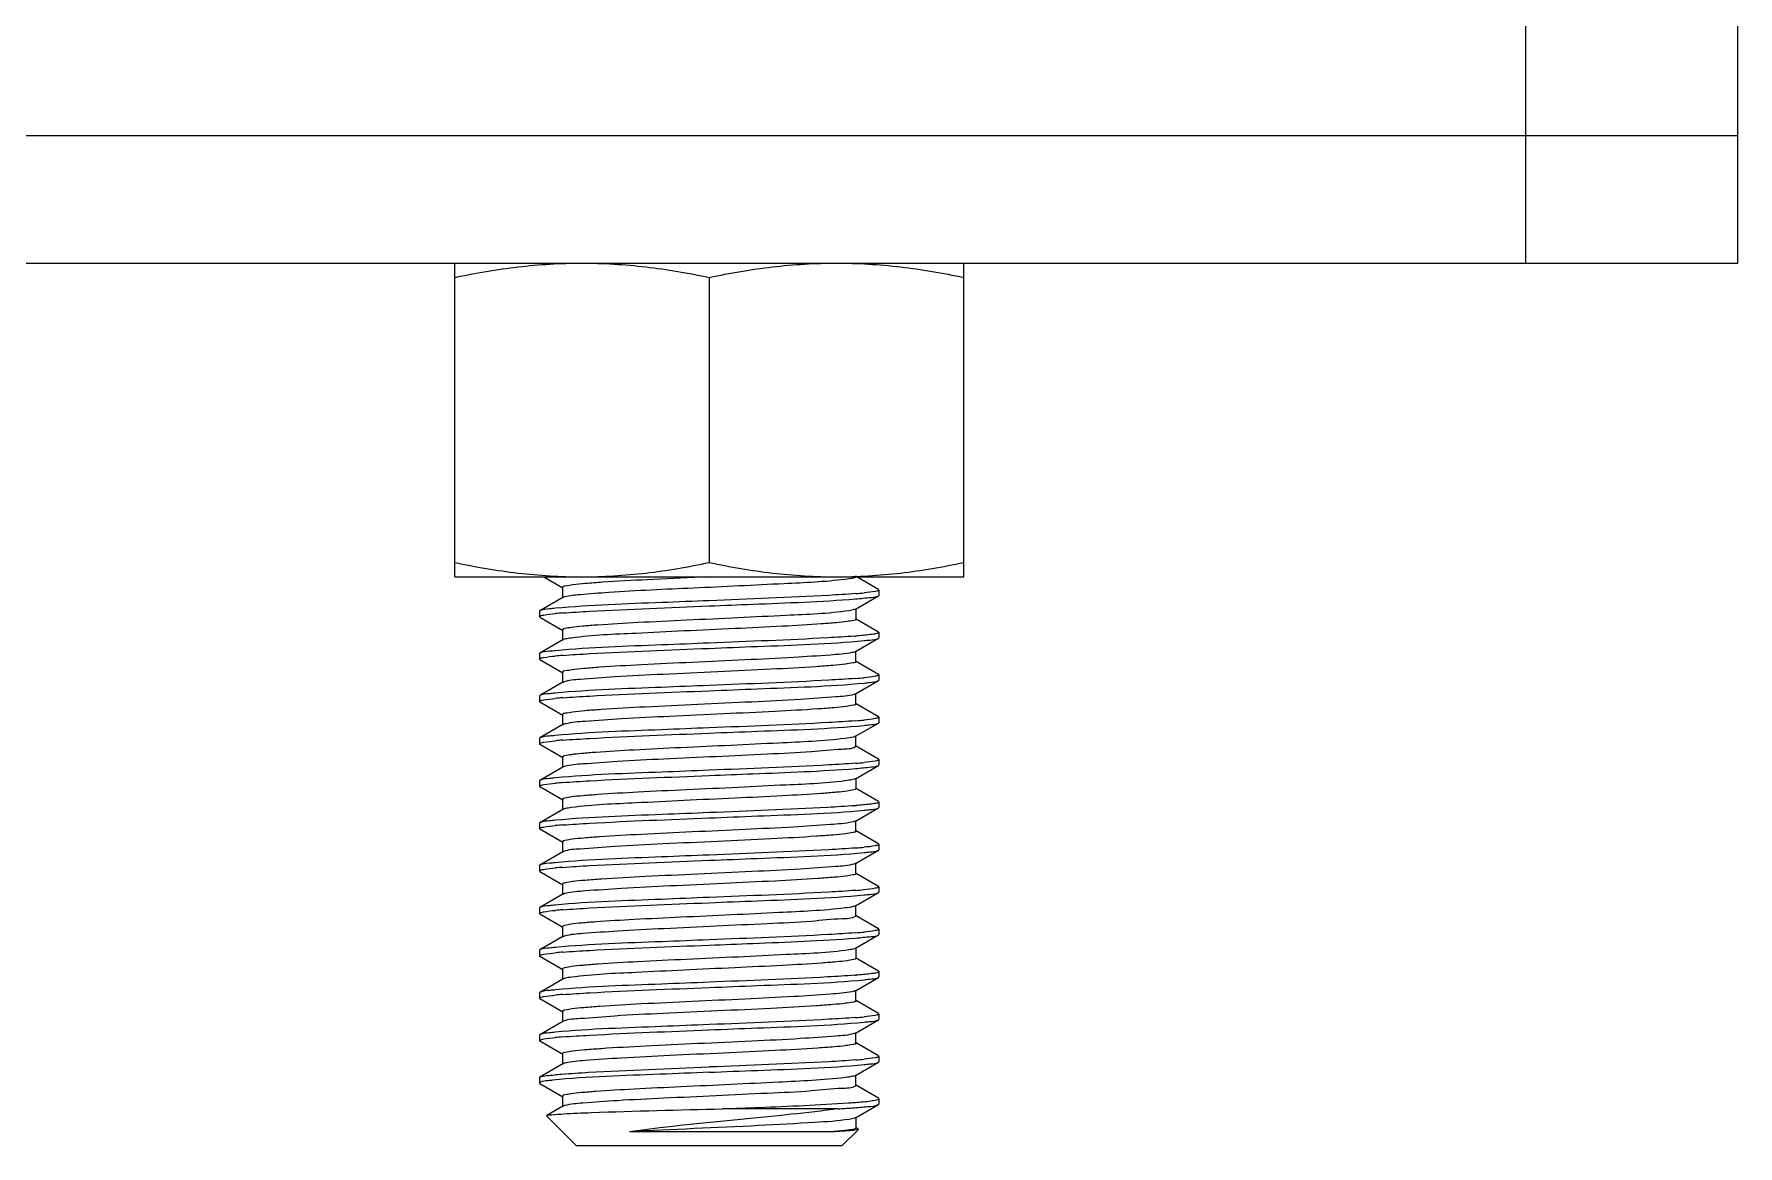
# Model space of a CAD drawing. Extents: x 27938 to 650306, y -92720 to 1524912.
# Drawn here: x 297422 to 298136, y 828949 to 829416 of the extents above; entities that cross this region are included whole.
import ezdxf

# ---------------------------------------------------------------- set-up
doc = ezdxf.new("R2010")
doc.units = 0
doc.header["$LTSCALE"] = 1000
doc.header["$MEASUREMENT"] = 0

msp = doc.modelspace()

# ---------------------------------------------------------------- linework, layer by layer
at = {"linetype": 'Continuous'}
for p, q in [((298047.48, 829319.6), (298047.48, 829426.37)), ((298136.45, 829319.6), (298136.45, 829426.37)), ((298136.45, 829372.98), (297409.87, 829372.98)), ((297409.87, 829319.6), (298136.45, 829319.6)), ((297598.16, 829187.91), (297598.16, 829319.6)), ((297811.7, 829187.91), (297811.7, 829319.6)), ((297704.93, 829313.58), (297704.93, 829193.92)), ((297598.16, 829187.91), (297811.7, 829187.91)), ((297635.56, 829187.88), (297643.57, 829183.24)), ((297704.93, 829187.91), (297701.35, 829187.75)), ((297775.94, 829182.55), (297766.28, 829188.14)), ((297643.38, 829183.46), (297643.38, 829179.02)), ((297775.94, 829182.55), (297776.11, 829182.35)), ((297775.94, 829179.93), (297776.11, 829180.13)), ((297776.11, 829182.35), (297776.11, 829180.13)), ((297633.92, 829173.65), (297633.75, 829173.45)), ((297633.75, 829173.45), (297633.75, 829171.23)), ((297643.57, 829179.24), (297633.92, 829173.65)), ((297766.28, 829174.34), (297775.94, 829179.93)), ((297766.47, 829174.57), (297766.47, 829170.12)), ((297633.92, 829171.04), (297633.75, 829171.23)), ((297633.92, 829171.04), (297643.57, 829165.44)), ((297775.94, 829164.75), (297766.28, 829170.34)), ((297643.57, 829161.45), (297633.92, 829155.85)), ((297643.38, 829165.67), (297643.38, 829161.22)), ((297766.28, 829156.55), (297775.94, 829162.14)), ((297775.94, 829164.75), (297776.11, 829164.56)), ((297775.94, 829162.14), (297776.11, 829162.33)), ((297776.11, 829164.56), (297776.11, 829162.33)), ((297633.92, 829155.85), (297633.75, 829155.66)), ((297633.75, 829155.66), (297633.75, 829153.44)), ((297633.92, 829153.24), (297633.75, 829153.43)), ((297633.92, 829153.24), (297643.57, 829147.65)), ((297775.94, 829146.96), (297766.28, 829152.55)), ((297766.47, 829152.32), (297766.47, 829156.77)), ((297643.38, 829147.87), (297643.38, 829143.43)), ((297766.28, 829138.75), (297775.94, 829144.34)), ((297775.94, 829146.96), (297776.11, 829146.76)), ((297775.94, 829144.34), (297776.11, 829144.54)), ((297776.11, 829146.76), (297776.11, 829144.54)), ((297633.92, 829138.06), (297633.75, 829137.86)), ((297633.75, 829137.86), (297633.75, 829135.64)), ((297643.57, 829143.65), (297633.92, 829138.06)), ((297643.79, 829143.75), (297643.57, 829143.65)), ((297766.47, 829134.53), (297766.47, 829138.98)), ((297633.92, 829135.45), (297633.75, 829135.64)), ((297633.92, 829135.45), (297643.57, 829129.85)), ((297643.38, 829130.08), (297643.38, 829125.63)), ((297775.94, 829129.16), (297766.28, 829134.75)), ((297643.57, 829125.86), (297633.92, 829120.26)), ((297766.28, 829120.96), (297775.94, 829126.55)), ((297775.94, 829129.16), (297776.11, 829128.97)), ((297775.94, 829126.55), (297776.11, 829126.74)), ((297776.11, 829128.97), (297776.11, 829126.74)), ((297633.92, 829120.26), (297633.75, 829120.07)), ((297633.75, 829120.07), (297633.75, 829117.85)), ((297633.92, 829117.65), (297633.75, 829117.84)), ((297633.92, 829117.65), (297643.57, 829112.06)), ((297766.28, 829120.96), (297766.01, 829120.83)), ((297775.94, 829111.37), (297766.28, 829116.96)), ((297766.47, 829116.73), (297766.47, 829121.18)), ((297643.38, 829112.28), (297643.38, 829107.84)), ((297766.28, 829103.16), (297775.94, 829108.75)), ((297775.94, 829111.37), (297776.11, 829111.17)), ((297775.94, 829108.75), (297776.11, 829108.95)), ((297776.11, 829111.17), (297776.11, 829108.95)), ((297633.92, 829102.47), (297633.75, 829102.27)), ((297633.75, 829102.27), (297633.75, 829100.05)), ((297643.57, 829108.06), (297633.92, 829102.47)), ((297766.47, 829103.39), (297766.47, 829098.94)), ((297633.92, 829099.86), (297633.75, 829100.05)), ((297633.92, 829099.86), (297643.57, 829094.26)), ((297643.38, 829094.49), (297643.38, 829090.04)), ((297775.94, 829093.57), (297766.28, 829099.16)), ((297643.57, 829090.27), (297633.92, 829084.67)), ((297766.28, 829085.37), (297775.94, 829090.96)), ((297775.94, 829093.57), (297776.11, 829093.38)), ((297775.94, 829090.96), (297776.11, 829091.15)), ((297776.11, 829093.38), (297776.11, 829091.15)), ((297633.92, 829084.67), (297633.75, 829084.48)), ((297633.75, 829084.48), (297633.75, 829082.26)), ((297633.92, 829082.06), (297633.75, 829082.25)), ((297633.92, 829082.06), (297643.57, 829076.47)), ((297775.94, 829075.78), (297766.28, 829081.37)), ((297766.47, 829081.14), (297766.47, 829085.59)), ((297643.38, 829076.69), (297643.38, 829072.25)), ((297766.28, 829067.57), (297775.94, 829073.16)), ((297775.94, 829075.78), (297776.11, 829075.58)), ((297775.94, 829073.16), (297776.11, 829073.36)), ((297776.11, 829075.58), (297776.11, 829073.36)), ((297633.92, 829066.88), (297633.75, 829066.68)), ((297633.75, 829066.68), (297633.75, 829064.46)), ((297643.57, 829072.47), (297633.92, 829066.88)), ((297643.79, 829072.58), (297643.57, 829072.47)), ((297766.47, 829063.35), (297766.47, 829067.8)), ((297633.92, 829064.27), (297633.75, 829064.46)), ((297633.92, 829064.27), (297643.57, 829058.67)), ((297643.38, 829058.9), (297643.38, 829054.45)), ((297775.94, 829057.98), (297766.28, 829063.57)), ((297643.57, 829054.68), (297633.92, 829049.08)), ((297766.28, 829049.78), (297775.94, 829055.37)), ((297775.94, 829057.98), (297776.11, 829057.79)), ((297775.94, 829055.37), (297776.11, 829055.56)), ((297776.11, 829057.79), (297776.11, 829055.56)), ((297633.92, 829049.08), (297633.75, 829048.89)), ((297633.75, 829048.89), (297633.75, 829046.67)), ((297633.92, 829046.47), (297633.75, 829046.66)), ((297633.92, 829046.47), (297643.57, 829040.88)), ((297766.28, 829049.78), (297766.01, 829049.65)), ((297775.94, 829040.19), (297766.28, 829045.78)), ((297766.47, 829045.55), (297766.47, 829050)), ((297643.38, 829041.1), (297643.38, 829036.66)), ((297766.28, 829031.98), (297775.94, 829037.57)), ((297775.94, 829040.19), (297776.11, 829039.99)), ((297775.94, 829037.57), (297776.11, 829037.77)), ((297776.11, 829039.99), (297776.11, 829037.77)), ((297633.92, 829031.29), (297633.75, 829031.09)), ((297633.75, 829031.09), (297633.75, 829028.87)), ((297643.57, 829036.88), (297633.92, 829031.29)), ((297766.47, 829032.21), (297766.47, 829027.76)), ((297633.92, 829028.68), (297633.75, 829028.87)), ((297633.92, 829028.68), (297643.57, 829023.08)), ((297643.38, 829023.31), (297643.38, 829018.86)), ((297775.94, 829022.39), (297766.28, 829027.98)), ((297643.57, 829019.09), (297633.92, 829013.49)), ((297766.28, 829014.19), (297775.94, 829019.78)), ((297775.94, 829022.39), (297776.11, 829022.2)), ((297775.94, 829019.78), (297776.11, 829019.97)), ((297776.11, 829022.2), (297776.11, 829019.97)), ((297633.92, 829013.49), (297633.75, 829013.3)), ((297633.75, 829013.3), (297633.75, 829011.08)), ((297633.92, 829010.88), (297633.75, 829011.07)), ((297633.92, 829010.88), (297643.57, 829005.29)), ((297775.94, 829004.6), (297766.28, 829010.19)), ((297766.47, 829009.96), (297766.47, 829014.41)), ((297643.38, 829005.51), (297643.38, 829001.07)), ((297643.79, 829001.4), (297643.57, 829001.29)), ((297766.28, 828996.39), (297775.94, 829001.98)), ((297775.94, 829004.6), (297776.11, 829004.4)), ((297775.94, 829001.98), (297776.11, 829002.18)), ((297776.11, 829004.4), (297776.11, 829002.18)), ((297633.92, 828995.7), (297633.75, 828995.5)), ((297633.75, 828995.5), (297633.75, 828993.28)), ((297643.57, 829001.29), (297633.92, 828995.7)), ((297766.47, 828992.17), (297766.47, 828996.62)), ((297633.92, 828993.09), (297633.75, 828993.28)), ((297633.92, 828993.09), (297643.57, 828987.49)), ((297643.38, 828987.72), (297643.38, 828983.27)), ((297775.94, 828986.8), (297766.28, 828992.39)), ((297643.57, 828983.5), (297633.92, 828977.9)), ((297766.28, 828978.6), (297775.94, 828984.19)), ((297775.94, 828986.8), (297776.11, 828986.61)), ((297775.94, 828984.19), (297776.11, 828984.38)), ((297776.11, 828986.61), (297776.11, 828984.38)), ((297633.75, 828977.71), (297633.92, 828977.9)), ((297633.75, 828977.71), (297633.75, 828975.49)), ((297633.75, 828975.49), (297633.92, 828975.29)), ((297633.92, 828975.29), (297643.57, 828969.7)), ((297766.28, 828978.6), (297766.01, 828978.47)), ((297775.94, 828969.01), (297766.28, 828974.6)), ((297766.47, 828974.37), (297766.47, 828978.82)), ((297643.57, 828965.7), (297636.75, 828961.75)), ((297643.38, 828969.92), (297643.38, 828965.48)), ((297766.28, 828960.8), (297775.94, 828966.39)), ((297776.11, 828968.81), (297775.94, 828969.01)), ((297775.94, 828966.39), (297776.11, 828966.59)), ((297776.11, 828968.81), (297776.11, 828966.59)), ((297636.71, 828961.62), (297636.75, 828961.75)), ((297649.32, 828949.02), (297636.71, 828961.62)), ((297759.05, 828964.59), (297710.51, 828964.59)), ((297766.47, 828961.03), (297766.47, 828956.58)), ((297756.63, 828954.95), (297671.54, 828954.95)), ((297760.54, 828949.02), (297767.5, 828955.98)), ((297767.45, 828956.12), (297766.28, 828956.8)), ((297767.45, 828956.12), (297767.5, 828955.98)), ((297760.54, 828949.02), (297649.32, 828949.02))]:
    msp.add_line(p, q, dxfattribs=at)
for centre, radius, start, end in [((297751.54, 829371.62), 191.34, 274.44401, 275.50896), ((297646.05, 829172.94), 6.79, 105.09314, 106.14114), ((297659.36, 828969.49), 203.86, 94.45812, 95.31469), ((297744.99, 829434.39), 272.18, 274.42341, 274.54966), ((297659.12, 828954.57), 200.98, 94.45697, 95.35574), ((297751.52, 829336.27), 191.58, 274.44141, 275.50783), ((297659.09, 828937.11), 200.64, 94.45612, 95.36224), ((297751.44, 829319.47), 192.58, 274.44667, 275.48819), ((297659.26, 828917.25), 202.71, 94.45704, 95.331), ((297751.54, 829300.44), 191.34, 274.44401, 275.50896), ((297659.36, 828898.31), 203.86, 94.45812, 95.31469), ((297646.05, 829101.77), 6.79, 105.09314, 106.14114), ((297744.99, 829363.21), 272.18, 274.42341, 274.54966), ((297659.12, 828883.39), 200.98, 94.45697, 95.35574), ((297751.52, 829265.09), 191.58, 274.44141, 275.50783), ((297659.09, 828865.93), 200.64, 94.45612, 95.36224), ((297751.44, 829248.29), 192.58, 274.44667, 275.48819), ((297659.26, 828846.07), 202.71, 94.45704, 95.331), ((297646.05, 829030.59), 6.79, 105.09314, 106.14114), ((297751.54, 829229.26), 191.34, 274.44401, 275.50896), ((297659.36, 828827.13), 203.86, 94.45812, 95.31469), ((297744.99, 829292.03), 272.18, 274.42341, 274.54966), ((297659.12, 828812.21), 200.98, 94.45697, 95.35574), ((297751.52, 829193.91), 191.58, 274.44141, 275.50783), ((297659.09, 828794.75), 200.64, 94.45612, 95.36224), ((297751.44, 829177.11), 192.58, 274.44667, 275.48819), ((297646.05, 828959.41), 6.79, 105.09314, 106.14114)]:
    msp.add_arc(centre, radius, start, end, dxfattribs=at)
for points, knots in [([(297598.16, 829313.58), (297606.94, 829315.43), (297624.64, 829318.47), (297642.59, 829319.6), (297651.54, 829319.6)], [0, 0, 0, 0, 0.500766, 1, 1, 1, 1]), ([(297651.54, 829319.6), (297660.49, 829319.6), (297678.44, 829318.47), (297696.14, 829315.43), (297704.93, 829313.58)], [0, 0, 0, 0, 0.499234, 1, 1, 1, 1]), ([(297704.93, 829313.58), (297713.71, 829315.43), (297731.41, 829318.47), (297749.36, 829319.6), (297758.31, 829319.6)], [0, 0, 0, 0, 0.500766, 1, 1, 1, 1]), ([(297758.31, 829319.6), (297767.26, 829319.6), (297785.21, 829318.47), (297802.91, 829315.43), (297811.7, 829313.58)], [0, 0, 0, 0, 0.499234, 1, 1, 1, 1]), ([(297598.16, 829193.92), (297606.94, 829192.08), (297624.64, 829189.04), (297642.59, 829187.91), (297651.54, 829187.91)], [0, 0, 0, 0, 0.500766, 1, 1, 1, 1]), ([(297701.35, 829187.75), (297693.87, 829187.4), (297680.18, 829186.75), (297663.94, 829185.92), (297653.73, 829185.12), (297648.16, 829184.7), (297645.54, 829184.1), (297643.38, 829183.87), (297643.38, 829183.46)], [0, 0, 0, 0, 0.385608, 0.708188, 0.831159, 0.922444, 0.979031, 1, 1, 1, 1]), ([(297651.54, 829187.91), (297660.49, 829187.91), (297678.44, 829189.04), (297696.14, 829192.08), (297704.93, 829193.92)], [0, 0, 0, 0, 0.499234, 1, 1, 1, 1]), ([(297704.93, 829193.92), (297713.71, 829192.08), (297731.41, 829189.04), (297749.36, 829187.91), (297758.31, 829187.91)], [0, 0, 0, 0, 0.500766, 1, 1, 1, 1]), ([(297758.31, 829187.91), (297767.26, 829187.91), (297785.21, 829189.04), (297802.91, 829192.08), (297811.7, 829193.92)], [0, 0, 0, 0, 0.499234, 1, 1, 1, 1]), ([(297766.29, 829187.69), (297766.12, 829187.59), (297764.68, 829187.13), (297763.19, 829186.97), (297761.9, 829186.81)], [0, 0, 0, 0, 0.133087, 1, 1, 1, 1]), ([(297766.47, 829187.91), (297766.47, 829187.87), (297766.42, 829187.78), (297766.34, 829187.72), (297766.29, 829187.69)], [0, 0, 0, 0, 0.402304, 1, 1, 1, 1]), ([(297761.9, 829186.81), (297753.45, 829185.79), (297732.2, 829184.81), (297699.19, 829183.14), (297670.56, 829181.98), (297652.62, 829180.56), (297646.38, 829180.07), (297644.28, 829179.5)], [0, 0, 0, 0, 0.21664, 0.540669, 0.842029, 0.944627, 1, 1, 1, 1]), ([(297766.37, 829180.85), (297762.6, 829180.56), (297742.13, 829179.32), (297721.64, 829178.57), (297704.93, 829177.9)], [0, 0, 0, 0, 0.184436, 1, 1, 1, 1]), ([(297775.47, 829181.97), (297775.18, 829181.89), (297773.35, 829181.5), (297771.48, 829181.31), (297769.91, 829181.16)], [0, 0, 0, 0, 0.157623, 1, 1, 1, 1]), ([(297776.11, 829182.35), (297776.11, 829182.27), (297775.86, 829182.08), (297775.63, 829182.02), (297775.47, 829181.97)], [0, 0, 0, 0, 0.324871, 1, 1, 1, 1]), ([(297640.43, 829174.69), (297639.6, 829174.61), (297637.45, 829174.31), (297635.1, 829174.33), (297633.92, 829173.65)], [0, 0, 0, 0, 0.37952, 1, 1, 1, 1]), ([(297704.93, 829177.9), (297698.29, 829177.64), (297676.79, 829176.72), (297655.25, 829176.09), (297640.43, 829174.69)], [0, 0, 0, 0, 0.308576, 1, 1, 1, 1]), ([(297763.54, 829173.69), (297754.84, 829172.38), (297739.28, 829171.86), (297716.59, 829170.62), (297695.8, 829169.72), (297676.2, 829168.76), (297661.57, 829167.97), (297652.48, 829167.23), (297647.58, 829166.81), (297645.26, 829166.29), (297643.38, 829166.03), (297643.38, 829165.67)], [0, 0, 0, 0, 0.218787, 0.386207, 0.566108, 0.736243, 0.875583, 0.928118, 0.966979, 0.991, 1, 1, 1, 1]), ([(297643.51, 829172.73), (297647.28, 829173.03), (297667.74, 829174.27), (297688.23, 829175.01), (297704.93, 829175.68)], [0, 0, 0, 0, 0.184575, 1, 1, 1, 1]), ([(297644.16, 829179.47), (297644.05, 829179.43), (297643.85, 829179.37), (297643.65, 829179.29), (297643.57, 829179.24)], [0, 0, 0, 0, 0.572041, 1, 1, 1, 1]), ([(297704.93, 829175.68), (297711.02, 829175.92), (297731.47, 829176.77), (297751.94, 829177.5), (297766.27, 829178.62)], [0, 0, 0, 0, 0.297863, 1, 1, 1, 1]), ([(297766.28, 829174.34), (297766.16, 829174.27), (297765.27, 829173.94), (297764.33, 829173.81), (297763.54, 829173.69)], [0, 0, 0, 0, 0.147905, 1, 1, 1, 1]), ([(297766.27, 829178.62), (297768.49, 829178.8), (297771.64, 829179.23), (297775.04, 829179.42), (297775.94, 829179.93)], [0, 0, 0, 0, 0.683734, 1, 1, 1, 1]), ([(297633.75, 829171.23), (297633.75, 829171.33), (297634.09, 829171.54), (297634.36, 829171.61), (297634.57, 829171.66)], [0, 0, 0, 0, 0.313847, 1, 1, 1, 1]), ([(297634.57, 829171.66), (297634.88, 829171.74), (297636.84, 829172.13), (297638.82, 829172.32), (297640.48, 829172.47)], [0, 0, 0, 0, 0.163234, 1, 1, 1, 1]), ([(297766.47, 829170.12), (297766.47, 829169.76), (297764.65, 829169.5), (297762.38, 829168.99), (297757.61, 829168.58), (297748.75, 829167.85), (297734.43, 829167.07), (297715.2, 829166.13), (297694.66, 829165.23), (297671.83, 829164.02), (297656.05, 829163.42), (297647.09, 829162.21)], [0, 0, 0, 0, 0.00884, 0.032379, 0.070466, 0.122006, 0.258971, 0.426878, 0.605536, 0.773444, 1, 1, 1, 1]), ([(297704.93, 829160.11), (297698.3, 829159.84), (297676.81, 829158.93), (297655.29, 829158.29), (297640.48, 829156.9)], [0, 0, 0, 0, 0.308379, 1, 1, 1, 1]), ([(297647.09, 829162.21), (297646.66, 829162.15), (297645.49, 829161.95), (297644.24, 829161.83), (297643.57, 829161.45)], [0, 0, 0, 0, 0.360643, 1, 1, 1, 1]), ([(297765.98, 829163.03), (297762.2, 829162.74), (297741.86, 829161.51), (297721.5, 829160.77), (297704.93, 829160.11)], [0, 0, 0, 0, 0.18595, 1, 1, 1, 1]), ([(297704.93, 829157.88), (297711.66, 829158.15), (297733.32, 829159.08), (297755.03, 829159.69), (297769.91, 829161.14)], [0, 0, 0, 0, 0.310578, 1, 1, 1, 1]), ([(297773.69, 829163.82), (297773.24, 829163.75), (297770.88, 829163.43), (297768.5, 829163.23), (297766.58, 829163.07)], [0, 0, 0, 0, 0.190828, 1, 1, 1, 1]), ([(297769.91, 829161.14), (297770.68, 829161.22), (297772.67, 829161.5), (297774.84, 829161.5), (297775.94, 829162.14)], [0, 0, 0, 0, 0.377935, 1, 1, 1, 1]), ([(297776.11, 829164.56), (297776.11, 829164.48), (297775.29, 829163.88), (297774.46, 829163.94), (297773.69, 829163.82)], [0, 0, 0, 0, 0.093121, 1, 1, 1, 1]), ([(297633.75, 829153.43), (297633.75, 829153.52), (297634.04, 829153.72), (297634.28, 829153.79), (297634.47, 829153.84)], [0, 0, 0, 0, 0.318631, 1, 1, 1, 1]), ([(297640.48, 829156.9), (297639.64, 829156.82), (297637.47, 829156.52), (297635.11, 829156.54), (297633.92, 829155.85)], [0, 0, 0, 0, 0.379704, 1, 1, 1, 1]), ([(297634.47, 829153.84), (297634.77, 829153.92), (297636.72, 829154.32), (297638.7, 829154.51), (297640.36, 829154.67)], [0, 0, 0, 0, 0.159226, 1, 1, 1, 1]), ([(297764.82, 829156.11), (297761.87, 829155.52), (297753.63, 829154.91), (297738.7, 829153.91), (297719.34, 829152.99), (297698.08, 829152.01), (297677.78, 829151.05), (297662.5, 829150.23), (297652.97, 829149.47), (297647.81, 829149.05), (297645.37, 829148.5), (297643.38, 829148.25), (297643.38, 829147.87)], [0, 0, 0, 0, 0.074051, 0.202548, 0.368862, 0.551322, 0.726125, 0.870472, 0.925123, 0.96561, 0.990669, 1, 1, 1, 1]), ([(297643.5, 829154.94), (297647.27, 829155.23), (297667.74, 829156.47), (297688.22, 829157.22), (297704.93, 829157.88)], [0, 0, 0, 0, 0.184524, 1, 1, 1, 1]), ([(297766.47, 829152.32), (297766.47, 829151.92), (297764.32, 829151.68), (297761.69, 829151.09), (297756.12, 829150.66), (297745.92, 829149.87), (297729.68, 829149.03), (297708.34, 829148.04), (297686.49, 829146.99), (297667.17, 829146.18), (297653.38, 829144.87), (297645.98, 829144.62), (297643.79, 829143.75)], [0, 0, 0, 0, 0.009911, 0.036684, 0.079861, 0.138026, 0.290611, 0.473012, 0.659513, 0.823824, 0.942824, 1, 1, 1, 1]), ([(297766.28, 829156.55), (297766.11, 829156.45), (297765.62, 829156.29), (297765.12, 829156.17), (297764.82, 829156.11)], [0, 0, 0, 0, 0.388593, 1, 1, 1, 1]), ([(297766.36, 829145.26), (297762.59, 829144.97), (297742.12, 829143.73), (297721.63, 829142.98), (297704.93, 829142.31)], [0, 0, 0, 0, 0.184477, 1, 1, 1, 1]), ([(297769.86, 829143.34), (297770.63, 829143.42), (297772.64, 829143.7), (297774.83, 829143.7), (297775.94, 829144.34)], [0, 0, 0, 0, 0.378132, 1, 1, 1, 1]), ([(297775.44, 829146.37), (297775.15, 829146.29), (297773.33, 829145.9), (297771.47, 829145.72), (297769.91, 829145.57)], [0, 0, 0, 0, 0.159145, 1, 1, 1, 1]), ([(297776.11, 829146.76), (297776.11, 829146.68), (297775.84, 829146.49), (297775.61, 829146.42), (297775.44, 829146.37)], [0, 0, 0, 0, 0.322656, 1, 1, 1, 1]), ([(297640.36, 829139.09), (297639.54, 829139.02), (297637.41, 829138.72), (297635.08, 829138.74), (297633.92, 829138.06)], [0, 0, 0, 0, 0.37931, 1, 1, 1, 1]), ([(297704.93, 829142.31), (297698.28, 829142.05), (297676.75, 829141.13), (297655.19, 829140.5), (297640.36, 829139.09)], [0, 0, 0, 0, 0.308852, 1, 1, 1, 1]), ([(297765.74, 829138.54), (297763.27, 829137.8), (297755.61, 829137.36), (297741.38, 829136.21), (297722.04, 829135.33), (297700.37, 829134.32), (297679.37, 829133.33), (297663.45, 829132.5), (297653.48, 829131.72), (297648.04, 829131.3), (297645.48, 829130.72), (297643.38, 829130.48), (297643.38, 829130.08)], [0, 0, 0, 0, 0.062951, 0.18524, 0.350271, 0.535399, 0.715185, 0.864922, 0.92187, 0.964113, 0.990297, 1, 1, 1, 1]), ([(297643.5, 829137.14), (297647.27, 829137.44), (297667.74, 829138.68), (297688.22, 829139.42), (297704.93, 829140.09)], [0, 0, 0, 0, 0.18453, 1, 1, 1, 1]), ([(297704.93, 829140.09), (297711.65, 829140.36), (297733.29, 829141.28), (297754.98, 829141.9), (297769.86, 829143.34)], [0, 0, 0, 0, 0.310323, 1, 1, 1, 1]), ([(297766.28, 829138.75), (297766.21, 829138.71), (297766.03, 829138.63), (297765.84, 829138.57), (297765.74, 829138.54)], [0, 0, 0, 0, 0.430479, 1, 1, 1, 1]), ([(297633.75, 829135.64), (297633.75, 829135.74), (297634.08, 829135.94), (297634.35, 829136.01), (297634.55, 829136.07)], [0, 0, 0, 0, 0.315061, 1, 1, 1, 1]), ([(297634.55, 829136.07), (297634.86, 829136.15), (297636.77, 829136.53), (297638.72, 829136.72), (297640.34, 829136.87)], [0, 0, 0, 0, 0.163145, 1, 1, 1, 1]), ([(297766.47, 829134.53), (297766.47, 829134.14), (297764.43, 829133.89), (297761.93, 829133.33), (297756.63, 829132.91), (297746.88, 829132.14), (297731.28, 829131.32), (297710.63, 829130.34), (297689.16, 829129.35), (297669.8, 829128.44), (297655.19, 829127.38), (297647.25, 829126.83), (297644.53, 829126.18)], [0, 0, 0, 0, 0.00951, 0.035123, 0.076469, 0.132247, 0.279239, 0.456494, 0.640275, 0.805971, 0.931424, 1, 1, 1, 1]), ([(297704.93, 829124.52), (297698.27, 829124.25), (297676.74, 829123.33), (297655.17, 829122.7), (297640.34, 829121.3)], [0, 0, 0, 0, 0.308927, 1, 1, 1, 1]), ([(297644.53, 829126.18), (297644.34, 829126.13), (297644.01, 829126.05), (297643.69, 829125.92), (297643.57, 829125.86)], [0, 0, 0, 0, 0.59312, 1, 1, 1, 1]), ([(297766.37, 829127.47), (297762.6, 829127.17), (297742.13, 829125.93), (297721.64, 829125.18), (297704.93, 829124.52)], [0, 0, 0, 0, 0.184455, 1, 1, 1, 1]), ([(297704.93, 829122.29), (297711.66, 829122.56), (297733.32, 829123.49), (297755.03, 829124.1), (297769.91, 829125.55)], [0, 0, 0, 0, 0.310595, 1, 1, 1, 1]), ([(297775.42, 829128.57), (297775.14, 829128.49), (297773.3, 829128.11), (297771.43, 829127.92), (297769.86, 829127.77)], [0, 0, 0, 0, 0.159397, 1, 1, 1, 1]), ([(297769.91, 829125.55), (297770.68, 829125.63), (297772.67, 829125.91), (297774.84, 829125.91), (297775.94, 829126.55)], [0, 0, 0, 0, 0.377931, 1, 1, 1, 1]), ([(297776.11, 829128.97), (297776.11, 829128.88), (297775.84, 829128.69), (297775.6, 829128.63), (297775.42, 829128.57)], [0, 0, 0, 0, 0.322005, 1, 1, 1, 1]), ([(297633.75, 829117.84), (297633.75, 829117.94), (297634.04, 829118.13), (297634.29, 829118.2), (297634.48, 829118.25)], [0, 0, 0, 0, 0.317967, 1, 1, 1, 1]), ([(297640.34, 829121.3), (297639.52, 829121.22), (297637.4, 829120.92), (297635.08, 829120.94), (297633.92, 829120.26)], [0, 0, 0, 0, 0.379296, 1, 1, 1, 1]), ([(297634.48, 829118.25), (297634.79, 829118.34), (297636.76, 829118.74), (297638.75, 829118.92), (297640.43, 829119.08)], [0, 0, 0, 0, 0.159617, 1, 1, 1, 1]), ([(297761.9, 829120.08), (297752.69, 829118.96), (297736.73, 829118.29), (297713.79, 829117.12), (297693.52, 829116.22), (297674.64, 829115.29), (297660.65, 829114.52), (297652, 829113.8), (297647.36, 829113.39), (297645.14, 829112.9), (297643.38, 829112.63), (297643.38, 829112.28)], [0, 0, 0, 0, 0.234088, 0.402448, 0.579889, 0.745639, 0.880314, 0.930897, 0.968237, 0.991317, 1, 1, 1, 1]), ([(297643.51, 829119.35), (297647.28, 829119.64), (297667.74, 829120.88), (297688.23, 829121.63), (297704.93, 829122.29)], [0, 0, 0, 0, 0.184554, 1, 1, 1, 1]), ([(297766.29, 829116.51), (297764.64, 829115.54), (297758.06, 829115.58), (297746.05, 829114.1), (297728.29, 829113.44), (297707.7, 829112.39), (297686.7, 829111.44), (297668.04, 829110.56), (297654.22, 829109.49), (297646.76, 829108.99), (297644.28, 829108.32)], [0, 0, 0, 0, 0.046973, 0.152409, 0.303029, 0.479455, 0.658932, 0.818305, 0.937036, 1, 1, 1, 1]), ([(297766.01, 829120.83), (297765.8, 829120.76), (297764.45, 829120.39), (297763.07, 829120.22), (297761.9, 829120.08)], [0, 0, 0, 0, 0.158312, 1, 1, 1, 1]), ([(297766.47, 829116.73), (297766.47, 829116.69), (297766.42, 829116.6), (297766.34, 829116.54), (297766.29, 829116.51)], [0, 0, 0, 0, 0.402304, 1, 1, 1, 1]), ([(297766.37, 829109.67), (297762.6, 829109.38), (297742.13, 829108.14), (297721.64, 829107.39), (297704.93, 829106.72)], [0, 0, 0, 0, 0.184436, 1, 1, 1, 1]), ([(297766.27, 829107.44), (297768.49, 829107.62), (297771.64, 829108.05), (297775.04, 829108.24), (297775.94, 829108.75)], [0, 0, 0, 0, 0.683734, 1, 1, 1, 1]), ([(297775.47, 829110.79), (297775.18, 829110.71), (297773.35, 829110.32), (297771.48, 829110.13), (297769.91, 829109.98)], [0, 0, 0, 0, 0.157623, 1, 1, 1, 1]), ([(297776.11, 829111.17), (297776.11, 829111.09), (297775.86, 829110.9), (297775.63, 829110.84), (297775.47, 829110.79)], [0, 0, 0, 0, 0.324871, 1, 1, 1, 1]), ([(297640.43, 829103.51), (297639.6, 829103.43), (297637.45, 829103.13), (297635.1, 829103.16), (297633.92, 829102.47)], [0, 0, 0, 0, 0.37952, 1, 1, 1, 1]), ([(297704.93, 829106.72), (297698.29, 829106.46), (297676.79, 829105.54), (297655.25, 829104.91), (297640.43, 829103.51)], [0, 0, 0, 0, 0.308576, 1, 1, 1, 1]), ([(297763.54, 829102.51), (297754.84, 829101.2), (297739.28, 829100.68), (297716.59, 829099.44), (297695.8, 829098.54), (297676.2, 829097.58), (297661.57, 829096.79), (297652.48, 829096.05), (297647.58, 829095.63), (297645.26, 829095.11), (297643.38, 829094.85), (297643.38, 829094.49)], [0, 0, 0, 0, 0.218787, 0.386207, 0.566108, 0.736243, 0.875583, 0.928118, 0.966979, 0.991, 1, 1, 1, 1]), ([(297643.51, 829101.55), (297647.28, 829101.85), (297667.74, 829103.09), (297688.23, 829103.83), (297704.93, 829104.5)], [0, 0, 0, 0, 0.184575, 1, 1, 1, 1]), ([(297644.16, 829108.29), (297644.05, 829108.25), (297643.85, 829108.19), (297643.65, 829108.11), (297643.57, 829108.06)], [0, 0, 0, 0, 0.572041, 1, 1, 1, 1]), ([(297704.93, 829104.5), (297711.02, 829104.74), (297731.47, 829105.59), (297751.94, 829106.32), (297766.27, 829107.44)], [0, 0, 0, 0, 0.297863, 1, 1, 1, 1]), ([(297766.28, 829103.16), (297766.16, 829103.09), (297765.27, 829102.76), (297764.33, 829102.63), (297763.54, 829102.51)], [0, 0, 0, 0, 0.147905, 1, 1, 1, 1]), ([(297633.75, 829100.05), (297633.75, 829100.15), (297634.09, 829100.36), (297634.36, 829100.43), (297634.57, 829100.48)], [0, 0, 0, 0, 0.313847, 1, 1, 1, 1]), ([(297634.57, 829100.48), (297634.88, 829100.56), (297636.84, 829100.95), (297638.82, 829101.14), (297640.48, 829101.29)], [0, 0, 0, 0, 0.163234, 1, 1, 1, 1]), ([(297766.47, 829098.94), (297766.47, 829098.59), (297764.65, 829098.32), (297762.38, 829097.81), (297757.61, 829097.4), (297748.75, 829096.67), (297734.43, 829095.89), (297715.2, 829094.95), (297694.66, 829094.05), (297671.83, 829092.84), (297656.05, 829092.24), (297647.09, 829091.03)], [0, 0, 0, 0, 0.00884, 0.032379, 0.070466, 0.122006, 0.258971, 0.426878, 0.605536, 0.773444, 1, 1, 1, 1]), ([(297704.93, 829088.93), (297698.3, 829088.66), (297676.81, 829087.75), (297655.29, 829087.11), (297640.48, 829085.72)], [0, 0, 0, 0, 0.308379, 1, 1, 1, 1]), ([(297647.09, 829091.03), (297646.66, 829090.97), (297645.49, 829090.77), (297644.24, 829090.65), (297643.57, 829090.27)], [0, 0, 0, 0, 0.360643, 1, 1, 1, 1]), ([(297765.98, 829091.85), (297762.2, 829091.56), (297741.86, 829090.33), (297721.5, 829089.59), (297704.93, 829088.93)], [0, 0, 0, 0, 0.18595, 1, 1, 1, 1]), ([(297704.93, 829086.7), (297711.66, 829086.97), (297733.32, 829087.9), (297755.03, 829088.51), (297769.91, 829089.96)], [0, 0, 0, 0, 0.310578, 1, 1, 1, 1]), ([(297773.69, 829092.64), (297773.24, 829092.57), (297770.88, 829092.25), (297768.5, 829092.05), (297766.58, 829091.89)], [0, 0, 0, 0, 0.190828, 1, 1, 1, 1]), ([(297769.91, 829089.96), (297770.68, 829090.04), (297772.67, 829090.32), (297774.84, 829090.32), (297775.94, 829090.96)], [0, 0, 0, 0, 0.377935, 1, 1, 1, 1]), ([(297776.11, 829093.38), (297776.11, 829093.3), (297775.29, 829092.7), (297774.46, 829092.76), (297773.69, 829092.64)], [0, 0, 0, 0, 0.093121, 1, 1, 1, 1]), ([(297633.75, 829082.25), (297633.75, 829082.34), (297634.04, 829082.54), (297634.28, 829082.61), (297634.47, 829082.66)], [0, 0, 0, 0, 0.318631, 1, 1, 1, 1]), ([(297640.48, 829085.72), (297639.64, 829085.64), (297637.47, 829085.34), (297635.11, 829085.36), (297633.92, 829084.67)], [0, 0, 0, 0, 0.379704, 1, 1, 1, 1]), ([(297634.47, 829082.66), (297634.77, 829082.74), (297636.72, 829083.14), (297638.7, 829083.33), (297640.36, 829083.49)], [0, 0, 0, 0, 0.159226, 1, 1, 1, 1]), ([(297764.82, 829084.93), (297761.87, 829084.34), (297753.63, 829083.73), (297738.7, 829082.73), (297719.34, 829081.81), (297698.08, 829080.83), (297677.78, 829079.87), (297662.5, 829079.05), (297652.97, 829078.29), (297647.81, 829077.87), (297645.37, 829077.32), (297643.38, 829077.07), (297643.38, 829076.69)], [0, 0, 0, 0, 0.074051, 0.202548, 0.368862, 0.551322, 0.726125, 0.870472, 0.925123, 0.96561, 0.990669, 1, 1, 1, 1]), ([(297643.5, 829083.76), (297647.27, 829084.05), (297667.74, 829085.29), (297688.22, 829086.04), (297704.93, 829086.7)], [0, 0, 0, 0, 0.184524, 1, 1, 1, 1]), ([(297766.47, 829081.14), (297766.47, 829080.74), (297764.32, 829080.5), (297761.69, 829079.91), (297756.12, 829079.48), (297745.92, 829078.69), (297729.68, 829077.85), (297708.34, 829076.86), (297686.49, 829075.81), (297667.17, 829075), (297653.38, 829073.69), (297645.98, 829073.44), (297643.79, 829072.58)], [0, 0, 0, 0, 0.009911, 0.036684, 0.079861, 0.138026, 0.290611, 0.473012, 0.659513, 0.823824, 0.942824, 1, 1, 1, 1]), ([(297766.28, 829085.37), (297766.11, 829085.27), (297765.62, 829085.11), (297765.12, 829084.99), (297764.82, 829084.93)], [0, 0, 0, 0, 0.388593, 1, 1, 1, 1]), ([(297766.36, 829074.08), (297762.59, 829073.79), (297742.12, 829072.55), (297721.63, 829071.8), (297704.93, 829071.13)], [0, 0, 0, 0, 0.184477, 1, 1, 1, 1]), ([(297769.86, 829072.16), (297770.63, 829072.24), (297772.64, 829072.52), (297774.83, 829072.52), (297775.94, 829073.16)], [0, 0, 0, 0, 0.378132, 1, 1, 1, 1]), ([(297775.44, 829075.19), (297775.15, 829075.11), (297773.33, 829074.72), (297771.47, 829074.54), (297769.91, 829074.39)], [0, 0, 0, 0, 0.159145, 1, 1, 1, 1]), ([(297776.11, 829075.58), (297776.11, 829075.5), (297775.84, 829075.31), (297775.61, 829075.24), (297775.44, 829075.19)], [0, 0, 0, 0, 0.322656, 1, 1, 1, 1]), ([(297640.36, 829067.92), (297639.54, 829067.84), (297637.41, 829067.54), (297635.08, 829067.56), (297633.92, 829066.88)], [0, 0, 0, 0, 0.37931, 1, 1, 1, 1]), ([(297704.93, 829071.13), (297698.28, 829070.87), (297676.75, 829069.95), (297655.19, 829069.32), (297640.36, 829067.92)], [0, 0, 0, 0, 0.308852, 1, 1, 1, 1]), ([(297765.74, 829067.36), (297763.27, 829066.62), (297755.61, 829066.18), (297741.38, 829065.03), (297722.04, 829064.15), (297700.37, 829063.14), (297679.37, 829062.15), (297663.45, 829061.32), (297653.48, 829060.54), (297648.04, 829060.12), (297645.48, 829059.54), (297643.38, 829059.3), (297643.38, 829058.9)], [0, 0, 0, 0, 0.062951, 0.18524, 0.350271, 0.535399, 0.715185, 0.864922, 0.92187, 0.964113, 0.990297, 1, 1, 1, 1]), ([(297643.5, 829065.96), (297647.27, 829066.26), (297667.74, 829067.5), (297688.22, 829068.24), (297704.93, 829068.91)], [0, 0, 0, 0, 0.18453, 1, 1, 1, 1]), ([(297704.93, 829068.91), (297711.65, 829069.18), (297733.29, 829070.1), (297754.98, 829070.72), (297769.86, 829072.16)], [0, 0, 0, 0, 0.310323, 1, 1, 1, 1]), ([(297766.28, 829067.57), (297766.21, 829067.53), (297766.03, 829067.45), (297765.84, 829067.39), (297765.74, 829067.36)], [0, 0, 0, 0, 0.430479, 1, 1, 1, 1]), ([(297633.75, 829064.46), (297633.75, 829064.56), (297634.08, 829064.76), (297634.35, 829064.83), (297634.55, 829064.89)], [0, 0, 0, 0, 0.315061, 1, 1, 1, 1]), ([(297634.55, 829064.89), (297634.86, 829064.97), (297636.77, 829065.35), (297638.72, 829065.54), (297640.34, 829065.69)], [0, 0, 0, 0, 0.163145, 1, 1, 1, 1]), ([(297766.47, 829063.35), (297766.47, 829062.96), (297764.43, 829062.71), (297761.93, 829062.15), (297756.63, 829061.73), (297746.88, 829060.96), (297731.28, 829060.14), (297710.63, 829059.16), (297689.16, 829058.17), (297669.8, 829057.26), (297655.19, 829056.2), (297647.25, 829055.65), (297644.53, 829055)], [0, 0, 0, 0, 0.00951, 0.035123, 0.076469, 0.132247, 0.279239, 0.456494, 0.640275, 0.805971, 0.931424, 1, 1, 1, 1]), ([(297704.93, 829053.34), (297698.27, 829053.07), (297676.74, 829052.16), (297655.17, 829051.52), (297640.34, 829050.12)], [0, 0, 0, 0, 0.308927, 1, 1, 1, 1]), ([(297644.53, 829055), (297644.34, 829054.95), (297644.01, 829054.87), (297643.69, 829054.74), (297643.57, 829054.68)], [0, 0, 0, 0, 0.59312, 1, 1, 1, 1]), ([(297766.37, 829056.29), (297762.6, 829055.99), (297742.13, 829054.75), (297721.64, 829054), (297704.93, 829053.34)], [0, 0, 0, 0, 0.184455, 1, 1, 1, 1]), ([(297704.93, 829051.11), (297711.66, 829051.38), (297733.32, 829052.31), (297755.03, 829052.92), (297769.91, 829054.37)], [0, 0, 0, 0, 0.310595, 1, 1, 1, 1]), ([(297775.42, 829057.39), (297775.14, 829057.31), (297773.3, 829056.93), (297771.43, 829056.74), (297769.86, 829056.59)], [0, 0, 0, 0, 0.159397, 1, 1, 1, 1]), ([(297769.91, 829054.37), (297770.68, 829054.45), (297772.67, 829054.73), (297774.84, 829054.73), (297775.94, 829055.37)], [0, 0, 0, 0, 0.377931, 1, 1, 1, 1]), ([(297776.11, 829057.79), (297776.11, 829057.7), (297775.84, 829057.51), (297775.6, 829057.45), (297775.42, 829057.39)], [0, 0, 0, 0, 0.322005, 1, 1, 1, 1]), ([(297633.75, 829046.66), (297633.75, 829046.76), (297634.04, 829046.95), (297634.29, 829047.02), (297634.48, 829047.07)], [0, 0, 0, 0, 0.317967, 1, 1, 1, 1]), ([(297640.34, 829050.12), (297639.52, 829050.04), (297637.4, 829049.74), (297635.08, 829049.76), (297633.92, 829049.08)], [0, 0, 0, 0, 0.379296, 1, 1, 1, 1]), ([(297634.48, 829047.07), (297634.79, 829047.16), (297636.76, 829047.56), (297638.75, 829047.74), (297640.43, 829047.9)], [0, 0, 0, 0, 0.159617, 1, 1, 1, 1]), ([(297761.9, 829048.9), (297752.69, 829047.78), (297736.73, 829047.11), (297713.79, 829045.94), (297693.52, 829045.04), (297674.64, 829044.11), (297660.65, 829043.34), (297652, 829042.62), (297647.36, 829042.21), (297645.14, 829041.72), (297643.38, 829041.45), (297643.38, 829041.1)], [0, 0, 0, 0, 0.234088, 0.402448, 0.579889, 0.745639, 0.880314, 0.930897, 0.968237, 0.991317, 1, 1, 1, 1]), ([(297643.51, 829048.17), (297647.28, 829048.46), (297667.74, 829049.7), (297688.23, 829050.45), (297704.93, 829051.11)], [0, 0, 0, 0, 0.184554, 1, 1, 1, 1]), ([(297766.29, 829045.33), (297764.64, 829044.36), (297758.06, 829044.4), (297746.05, 829042.92), (297728.29, 829042.26), (297707.7, 829041.21), (297686.7, 829040.26), (297668.04, 829039.38), (297654.22, 829038.31), (297646.76, 829037.81), (297644.28, 829037.14)], [0, 0, 0, 0, 0.046973, 0.152409, 0.303029, 0.479455, 0.658932, 0.818305, 0.937036, 1, 1, 1, 1]), ([(297766.01, 829049.65), (297765.8, 829049.58), (297764.45, 829049.21), (297763.07, 829049.04), (297761.9, 829048.9)], [0, 0, 0, 0, 0.158312, 1, 1, 1, 1]), ([(297766.47, 829045.55), (297766.47, 829045.51), (297766.42, 829045.42), (297766.34, 829045.36), (297766.29, 829045.33)], [0, 0, 0, 0, 0.402304, 1, 1, 1, 1]), ([(297644.16, 829037.11), (297644.05, 829037.07), (297643.85, 829037.01), (297643.65, 829036.93), (297643.57, 829036.88)], [0, 0, 0, 0, 0.572041, 1, 1, 1, 1]), ([(297766.37, 829038.49), (297762.6, 829038.2), (297742.13, 829036.96), (297721.64, 829036.21), (297704.93, 829035.54)], [0, 0, 0, 0, 0.184436, 1, 1, 1, 1]), ([(297766.27, 829036.26), (297768.49, 829036.44), (297771.64, 829036.87), (297775.04, 829037.06), (297775.94, 829037.57)], [0, 0, 0, 0, 0.683734, 1, 1, 1, 1]), ([(297775.47, 829039.61), (297775.18, 829039.53), (297773.35, 829039.14), (297771.48, 829038.96), (297769.91, 829038.8)], [0, 0, 0, 0, 0.157623, 1, 1, 1, 1]), ([(297776.11, 829039.99), (297776.11, 829039.91), (297775.86, 829039.72), (297775.63, 829039.66), (297775.47, 829039.61)], [0, 0, 0, 0, 0.324871, 1, 1, 1, 1]), ([(297640.43, 829032.33), (297639.6, 829032.25), (297637.45, 829031.95), (297635.1, 829031.98), (297633.92, 829031.29)], [0, 0, 0, 0, 0.37952, 1, 1, 1, 1]), ([(297634.57, 829029.3), (297634.88, 829029.38), (297636.84, 829029.77), (297638.82, 829029.96), (297640.48, 829030.11)], [0, 0, 0, 0, 0.163234, 1, 1, 1, 1]), ([(297704.93, 829035.54), (297698.29, 829035.28), (297676.79, 829034.36), (297655.25, 829033.73), (297640.43, 829032.33)], [0, 0, 0, 0, 0.308576, 1, 1, 1, 1]), ([(297763.54, 829031.33), (297754.84, 829030.02), (297739.28, 829029.5), (297716.59, 829028.26), (297695.8, 829027.36), (297676.2, 829026.4), (297661.57, 829025.61), (297652.48, 829024.87), (297647.58, 829024.45), (297645.26, 829023.93), (297643.38, 829023.67), (297643.38, 829023.31)], [0, 0, 0, 0, 0.218787, 0.386207, 0.566108, 0.736243, 0.875583, 0.928118, 0.966979, 0.991, 1, 1, 1, 1]), ([(297643.51, 829030.37), (297647.28, 829030.67), (297667.74, 829031.91), (297688.23, 829032.65), (297704.93, 829033.32)], [0, 0, 0, 0, 0.184575, 1, 1, 1, 1]), ([(297704.93, 829033.32), (297711.02, 829033.56), (297731.47, 829034.41), (297751.94, 829035.14), (297766.27, 829036.26)], [0, 0, 0, 0, 0.297863, 1, 1, 1, 1]), ([(297766.28, 829031.98), (297766.16, 829031.91), (297765.27, 829031.58), (297764.33, 829031.45), (297763.54, 829031.33)], [0, 0, 0, 0, 0.147905, 1, 1, 1, 1]), ([(297633.75, 829028.87), (297633.75, 829028.97), (297634.09, 829029.18), (297634.36, 829029.25), (297634.57, 829029.3)], [0, 0, 0, 0, 0.313847, 1, 1, 1, 1]), ([(297766.47, 829027.76), (297766.47, 829027.41), (297764.65, 829027.14), (297762.38, 829026.63), (297757.61, 829026.22), (297748.75, 829025.49), (297734.43, 829024.71), (297715.2, 829023.77), (297694.66, 829022.87), (297671.83, 829021.66), (297656.05, 829021.06), (297647.09, 829019.85)], [0, 0, 0, 0, 0.00884, 0.032379, 0.070466, 0.122006, 0.258971, 0.426878, 0.605536, 0.773444, 1, 1, 1, 1]), ([(297704.93, 829017.75), (297698.3, 829017.48), (297676.81, 829016.57), (297655.29, 829015.93), (297640.48, 829014.54)], [0, 0, 0, 0, 0.308379, 1, 1, 1, 1]), ([(297647.09, 829019.85), (297646.66, 829019.79), (297645.49, 829019.59), (297644.24, 829019.47), (297643.57, 829019.09)], [0, 0, 0, 0, 0.360643, 1, 1, 1, 1]), ([(297765.98, 829020.67), (297762.2, 829020.38), (297741.86, 829019.15), (297721.5, 829018.41), (297704.93, 829017.75)], [0, 0, 0, 0, 0.18595, 1, 1, 1, 1]), ([(297704.93, 829015.52), (297711.66, 829015.79), (297733.32, 829016.72), (297755.03, 829017.33), (297769.91, 829018.78)], [0, 0, 0, 0, 0.310578, 1, 1, 1, 1]), ([(297773.69, 829021.46), (297773.24, 829021.39), (297770.88, 829021.07), (297768.5, 829020.87), (297766.58, 829020.71)], [0, 0, 0, 0, 0.190828, 1, 1, 1, 1]), ([(297769.91, 829018.78), (297770.68, 829018.86), (297772.67, 829019.14), (297774.84, 829019.14), (297775.94, 829019.78)], [0, 0, 0, 0, 0.377935, 1, 1, 1, 1]), ([(297776.11, 829022.2), (297776.11, 829022.12), (297775.29, 829021.52), (297774.46, 829021.58), (297773.69, 829021.46)], [0, 0, 0, 0, 0.093121, 1, 1, 1, 1]), ([(297633.75, 829011.07), (297633.75, 829011.16), (297634.04, 829011.36), (297634.28, 829011.43), (297634.47, 829011.48)], [0, 0, 0, 0, 0.318631, 1, 1, 1, 1]), ([(297640.48, 829014.54), (297639.64, 829014.46), (297637.47, 829014.16), (297635.11, 829014.18), (297633.92, 829013.49)], [0, 0, 0, 0, 0.379704, 1, 1, 1, 1]), ([(297634.47, 829011.48), (297634.77, 829011.56), (297636.72, 829011.96), (297638.7, 829012.15), (297640.36, 829012.31)], [0, 0, 0, 0, 0.159226, 1, 1, 1, 1]), ([(297764.82, 829013.75), (297761.87, 829013.16), (297753.63, 829012.55), (297738.7, 829011.55), (297719.34, 829010.63), (297698.08, 829009.65), (297677.78, 829008.69), (297662.5, 829007.87), (297652.97, 829007.11), (297647.81, 829006.7), (297645.37, 829006.14), (297643.38, 829005.89), (297643.38, 829005.51)], [0, 0, 0, 0, 0.074051, 0.202548, 0.368862, 0.551322, 0.726125, 0.870472, 0.925123, 0.96561, 0.990669, 1, 1, 1, 1]), ([(297643.5, 829012.58), (297647.27, 829012.87), (297667.74, 829014.11), (297688.22, 829014.86), (297704.93, 829015.52)], [0, 0, 0, 0, 0.184524, 1, 1, 1, 1]), ([(297766.47, 829009.96), (297766.47, 829009.56), (297764.32, 829009.32), (297761.69, 829008.73), (297756.12, 829008.3), (297745.92, 829007.51), (297729.68, 829006.67), (297708.34, 829005.68), (297686.49, 829004.63), (297667.17, 829003.82), (297653.38, 829002.51), (297645.98, 829002.26), (297643.79, 829001.4)], [0, 0, 0, 0, 0.009911, 0.036684, 0.079861, 0.138026, 0.290611, 0.473012, 0.659513, 0.823824, 0.942824, 1, 1, 1, 1]), ([(297766.28, 829014.19), (297766.11, 829014.09), (297765.62, 829013.93), (297765.12, 829013.81), (297764.82, 829013.75)], [0, 0, 0, 0, 0.388593, 1, 1, 1, 1]), ([(297766.36, 829002.9), (297762.59, 829002.61), (297742.12, 829001.37), (297721.63, 829000.62), (297704.93, 828999.95)], [0, 0, 0, 0, 0.184477, 1, 1, 1, 1]), ([(297769.86, 829000.98), (297770.63, 829001.06), (297772.64, 829001.34), (297774.83, 829001.34), (297775.94, 829001.98)], [0, 0, 0, 0, 0.378132, 1, 1, 1, 1]), ([(297775.44, 829004.01), (297775.15, 829003.93), (297773.33, 829003.54), (297771.47, 829003.36), (297769.91, 829003.21)], [0, 0, 0, 0, 0.159145, 1, 1, 1, 1]), ([(297776.11, 829004.4), (297776.11, 829004.32), (297775.84, 829004.13), (297775.61, 829004.06), (297775.44, 829004.01)], [0, 0, 0, 0, 0.322656, 1, 1, 1, 1]), ([(297640.36, 828996.74), (297639.54, 828996.66), (297637.41, 828996.36), (297635.08, 828996.38), (297633.92, 828995.7)], [0, 0, 0, 0, 0.37931, 1, 1, 1, 1]), ([(297634.55, 828993.71), (297634.86, 828993.79), (297636.77, 828994.17), (297638.72, 828994.36), (297640.34, 828994.51)], [0, 0, 0, 0, 0.163145, 1, 1, 1, 1]), ([(297704.93, 828999.95), (297698.28, 828999.69), (297676.75, 828998.77), (297655.19, 828998.14), (297640.36, 828996.74)], [0, 0, 0, 0, 0.308852, 1, 1, 1, 1]), ([(297765.74, 828996.18), (297763.27, 828995.44), (297755.61, 828995), (297741.38, 828993.85), (297722.04, 828992.97), (297700.37, 828991.96), (297679.37, 828990.97), (297663.45, 828990.14), (297653.48, 828989.36), (297648.04, 828988.94), (297645.48, 828988.36), (297643.38, 828988.12), (297643.38, 828987.72)], [0, 0, 0, 0, 0.062951, 0.18524, 0.350271, 0.535399, 0.715185, 0.864922, 0.92187, 0.964113, 0.990297, 1, 1, 1, 1]), ([(297643.5, 828994.78), (297647.27, 828995.08), (297667.74, 828996.32), (297688.22, 828997.06), (297704.93, 828997.73)], [0, 0, 0, 0, 0.18453, 1, 1, 1, 1]), ([(297704.93, 828997.73), (297711.65, 828998), (297733.29, 828998.93), (297754.98, 828999.54), (297769.86, 829000.98)], [0, 0, 0, 0, 0.310323, 1, 1, 1, 1]), ([(297766.28, 828996.39), (297766.21, 828996.35), (297766.03, 828996.27), (297765.84, 828996.21), (297765.74, 828996.18)], [0, 0, 0, 0, 0.430479, 1, 1, 1, 1]), ([(297633.75, 828993.28), (297633.75, 828993.38), (297634.08, 828993.58), (297634.35, 828993.65), (297634.55, 828993.71)], [0, 0, 0, 0, 0.315061, 1, 1, 1, 1]), ([(297766.47, 828992.17), (297766.47, 828991.78), (297764.43, 828991.54), (297761.93, 828990.97), (297756.63, 828990.55), (297746.88, 828989.78), (297731.28, 828988.96), (297710.63, 828987.98), (297689.16, 828986.99), (297669.8, 828986.08), (297655.19, 828985.02), (297647.25, 828984.47), (297644.53, 828983.82)], [0, 0, 0, 0, 0.00951, 0.035123, 0.076469, 0.132247, 0.279239, 0.456494, 0.640275, 0.805971, 0.931424, 1, 1, 1, 1]), ([(297704.93, 828979.93), (297698.04, 828979.66), (297676.11, 828978.7), (297654.14, 828978.15), (297639.16, 828976.6)], [0, 0, 0, 0, 0.314055, 1, 1, 1, 1]), ([(297643.04, 828979.17), (297646.8, 828979.48), (297667.42, 828980.74), (297688.06, 828981.49), (297704.93, 828982.16)], [0, 0, 0, 0, 0.182705, 1, 1, 1, 1]), ([(297644.53, 828983.82), (297644.34, 828983.77), (297644.01, 828983.69), (297643.69, 828983.56), (297643.57, 828983.5)], [0, 0, 0, 0, 0.59312, 1, 1, 1, 1]), ([(297766.37, 828985.11), (297762.6, 828984.81), (297742.13, 828983.57), (297721.64, 828982.82), (297704.93, 828982.16)], [0, 0, 0, 0, 0.184455, 1, 1, 1, 1]), ([(297704.93, 828979.93), (297711.66, 828980.2), (297733.32, 828981.13), (297755.03, 828981.74), (297769.91, 828983.19)], [0, 0, 0, 0, 0.310595, 1, 1, 1, 1]), ([(297775.42, 828986.21), (297775.14, 828986.13), (297773.3, 828985.75), (297771.43, 828985.56), (297769.86, 828985.41)], [0, 0, 0, 0, 0.159397, 1, 1, 1, 1]), ([(297769.91, 828983.19), (297770.68, 828983.27), (297772.67, 828983.55), (297774.84, 828983.55), (297775.94, 828984.19)], [0, 0, 0, 0, 0.377931, 1, 1, 1, 1]), ([(297776.11, 828986.61), (297776.11, 828986.52), (297775.84, 828986.33), (297775.6, 828986.27), (297775.42, 828986.21)], [0, 0, 0, 0, 0.322005, 1, 1, 1, 1]), ([(297634.09, 828975.76), (297634, 828975.73), (297633.86, 828975.67), (297633.75, 828975.54), (297633.75, 828975.49)], [0, 0, 0, 0, 0.641445, 1, 1, 1, 1]), ([(297633.92, 828977.9), (297634.76, 828978.39), (297637.97, 828978.59), (297640.95, 828979), (297643.04, 828979.17)], [0, 0, 0, 0, 0.317639, 1, 1, 1, 1]), ([(297639.16, 828976.6), (297638.55, 828976.53), (297636.86, 828976.32), (297635.11, 828976.18), (297634.09, 828975.76)], [0, 0, 0, 0, 0.356934, 1, 1, 1, 1]), ([(297761.9, 828977.72), (297752.69, 828976.6), (297736.73, 828975.93), (297713.79, 828974.76), (297693.52, 828973.86), (297674.64, 828972.93), (297660.65, 828972.16), (297652, 828971.44), (297647.36, 828971.03), (297645.14, 828970.54), (297643.38, 828970.27), (297643.38, 828969.92)], [0, 0, 0, 0, 0.234088, 0.402448, 0.579889, 0.745639, 0.880314, 0.930897, 0.968237, 0.991317, 1, 1, 1, 1]), ([(297766.29, 828974.15), (297764.64, 828973.18), (297758.06, 828973.22), (297746.05, 828971.74), (297728.29, 828971.08), (297707.7, 828970.03), (297686.7, 828969.08), (297668.04, 828968.2), (297654.22, 828967.13), (297646.76, 828966.63), (297644.28, 828965.96)], [0, 0, 0, 0, 0.046973, 0.152409, 0.303029, 0.479455, 0.658932, 0.818305, 0.937036, 1, 1, 1, 1]), ([(297766.01, 828978.47), (297765.8, 828978.4), (297764.45, 828978.03), (297763.07, 828977.87), (297761.9, 828977.72)], [0, 0, 0, 0, 0.158312, 1, 1, 1, 1]), ([(297766.47, 828974.37), (297766.47, 828974.33), (297766.42, 828974.24), (297766.34, 828974.18), (297766.29, 828974.15)], [0, 0, 0, 0, 0.402304, 1, 1, 1, 1]), ([(297644.16, 828965.93), (297644.05, 828965.89), (297643.85, 828965.83), (297643.65, 828965.75), (297643.57, 828965.7)], [0, 0, 0, 0, 0.572041, 1, 1, 1, 1]), ([(297710.51, 828964.59), (297715.66, 828964.79), (297733.31, 828965.52), (297750.96, 828966.22), (297763.43, 828967.1)], [0, 0, 0, 0, 0.29188, 1, 1, 1, 1]), ([(297763.43, 828967.1), (297764.38, 828967.16), (297767.47, 828967.39), (297770.56, 828967.65), (297772.7, 828967.93)], [0, 0, 0, 0, 0.305053, 1, 1, 1, 1]), ([(297768.32, 828965.25), (297769.3, 828965.34), (297771.81, 828965.68), (297774.56, 828965.6), (297775.94, 828966.39)], [0, 0, 0, 0, 0.382699, 1, 1, 1, 1]), ([(297772.7, 828967.93), (297773.56, 828968.04), (297774.41, 828968.27), (297776.11, 828968.49), (297776.11, 828968.81)], [0, 0, 0, 0, 0.728363, 1, 1, 1, 1]), ([(297636.76, 828961.75), (297637.38, 828962.11), (297639.9, 828962.08), (297642.19, 828962.4), (297643.85, 828962.5)], [0, 0, 0, 0, 0.301472, 1, 1, 1, 1]), ([(297643.85, 828962.5), (297647.71, 828962.72), (297669.93, 828963.63), (297692.16, 828964.12), (297710.51, 828964.59)], [0, 0, 0, 0, 0.174171, 1, 1, 1, 1]), ([(297759.05, 828964.59), (297752.49, 828963.73), (297723.33, 828960.46), (297694.05, 828958.09), (297671.54, 828954.95)], [0, 0, 0, 0, 0.225337, 1, 1, 1, 1]), ([(297763.61, 828960.16), (297758.87, 828959.44), (297746.23, 828958.66), (297715.55, 828956.94), (297689.61, 828955.94), (297671.54, 828954.95)], [0, 0, 0, 0, 0.155884, 0.411275, 1, 1, 1, 1]), ([(297759.05, 828964.59), (297759.92, 828964.64), (297763.02, 828964.84), (297766.11, 828965.06), (297768.32, 828965.25)], [0, 0, 0, 0, 0.281925, 1, 1, 1, 1]), ([(297766.28, 828960.8), (297766.16, 828960.73), (297765.3, 828960.41), (297764.38, 828960.28), (297763.61, 828960.16)], [0, 0, 0, 0, 0.148725, 1, 1, 1, 1]), ([(297763.96, 828955.77), (297763.5, 828955.69), (297761.06, 828955.35), (297758.61, 828955.12), (297756.63, 828954.95)], [0, 0, 0, 0, 0.191921, 1, 1, 1, 1]), ([(297764.47, 828955.47), (297763.96, 828955.42), (297761.35, 828955.21), (297758.73, 828955.06), (297756.63, 828954.95)], [0, 0, 0, 0, 0.19545, 1, 1, 1, 1]), ([(297766.47, 828956.58), (297766.47, 828956.49), (297765.65, 828955.85), (297764.76, 828955.9), (297763.96, 828955.77)], [0, 0, 0, 0, 0.095599, 1, 1, 1, 1]), ([(297767.5, 828955.98), (297767.43, 828955.91), (297766.38, 828955.63), (297765.39, 828955.56), (297764.47, 828955.47)], [0, 0, 0, 0, 0.101529, 1, 1, 1, 1])]:
    msp.add_open_spline(points, degree=3, knots=knots, dxfattribs=at)

doc.saveas('drawing.dxf')
